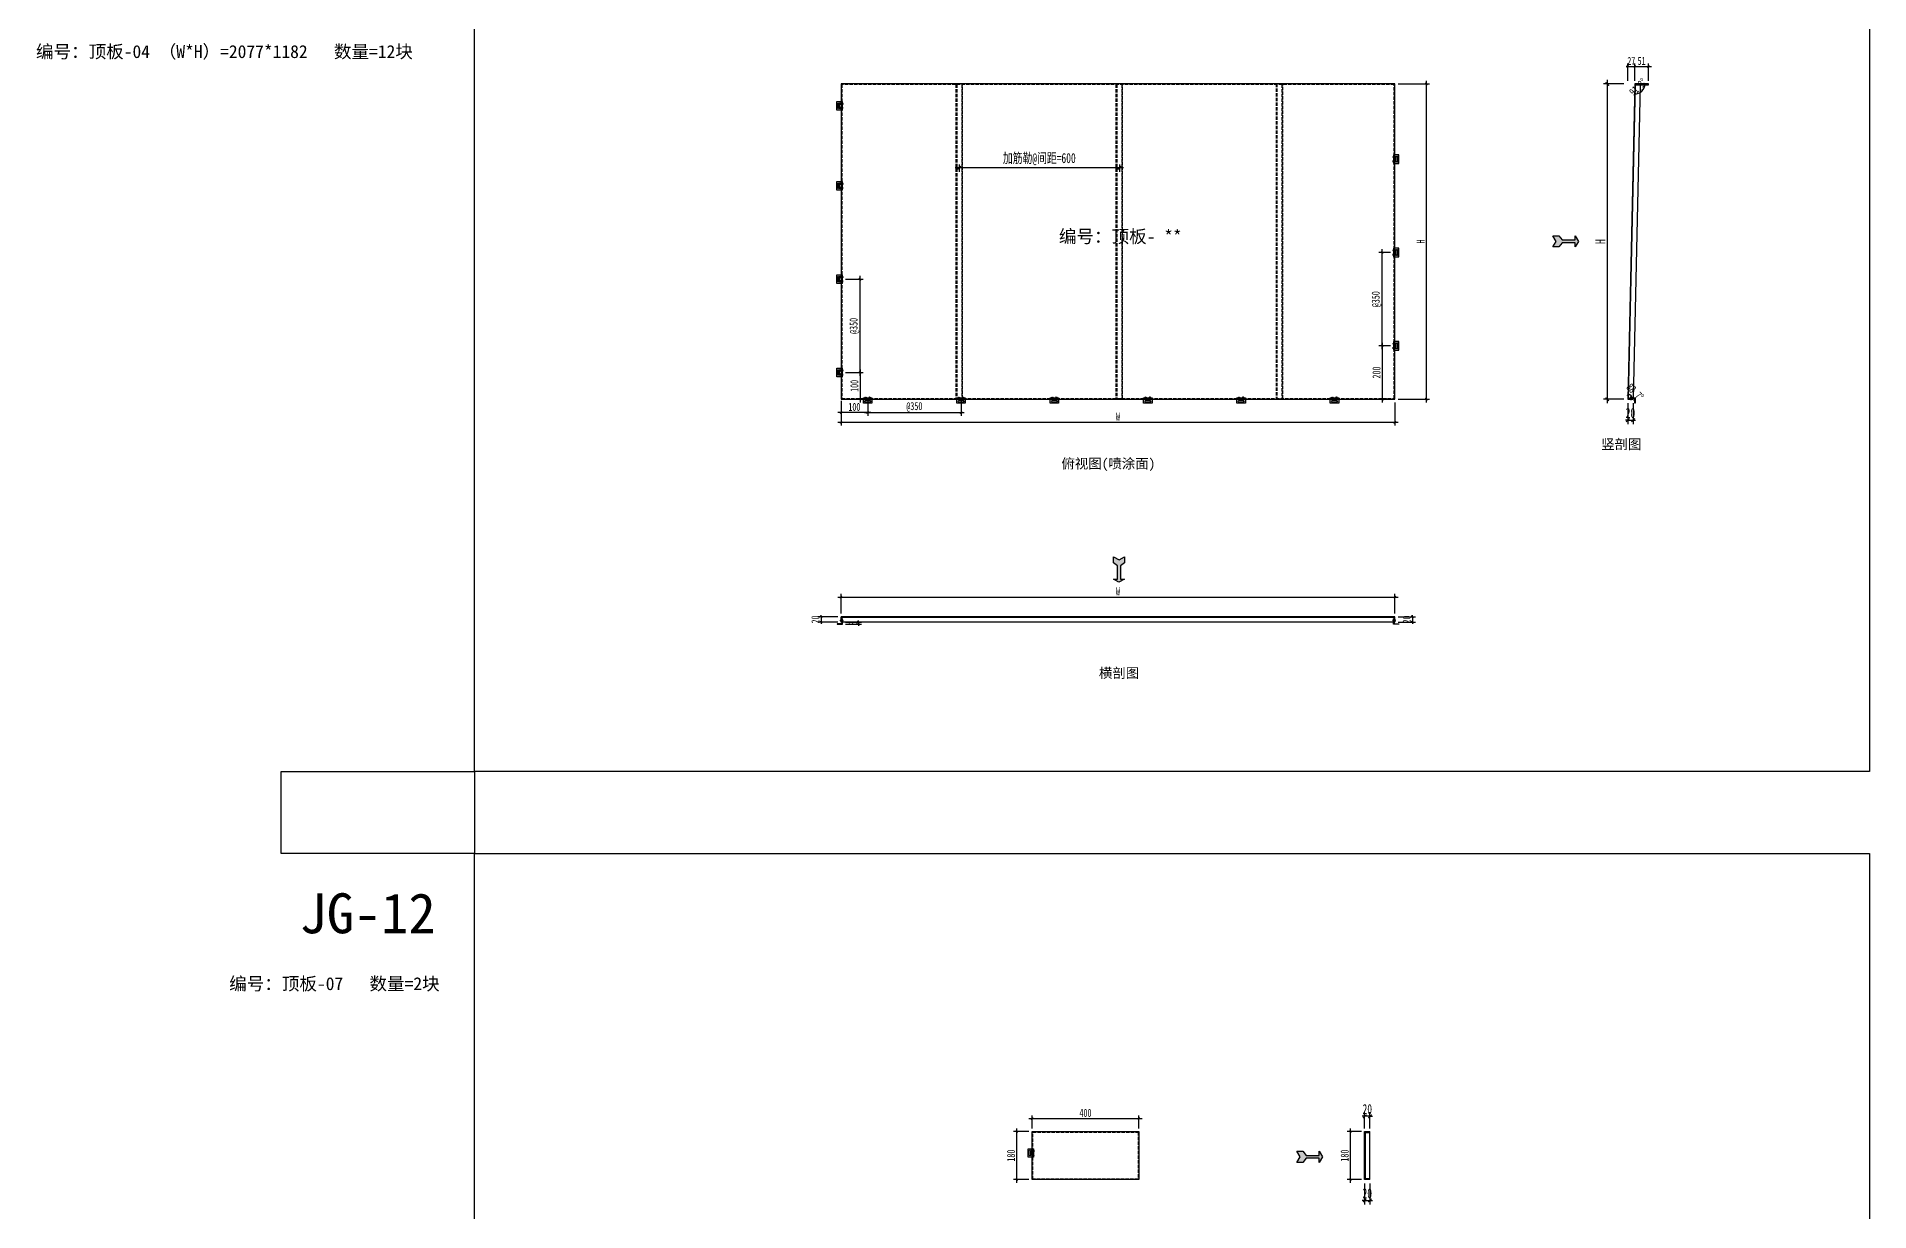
# Model space of a CAD drawing. Header units: millimetres. Extents: x 1519249 to 1604651, y -416196 to -347833.
# Drawn here: x 1589013 to 1595884, y -391557 to -387154 of the extents above; entities that cross this region are included whole.
import ezdxf

# ---------------------------------------------------------------- set-up
doc = ezdxf.new("R2010")
doc.units = ezdxf.units.MM
doc.header["$LTSCALE"] = 1000
doc.header["$MEASUREMENT"] = 0
doc.linetypes.add('__DASH', pattern=[0.35, 0.25, -0.1])
doc.linetypes.add('CENTER', pattern=[2, 1.25, -0.25, 0.25, -0.25])
doc.layers.get('Defpoints').update_dxf_attribs({"color": 190})
for name, color, linetype in [('@@@@H @ 1', 2, 'Continuous'), ('BH-图层', 2, 'Continuous'), ('DIM_IDEN', 3, 'Continuous'), ('F-CASTFIX', 1, 'Continuous'), ('PUB_DIM', 3, 'Continuous'), ('XC', 3, 'Continuous'), ('穿孔铝板', 161, 'Continuous')]:
    doc.layers.add(name, color=color, linetype=linetype)
doc.styles.add('黑体', font='simhei.ttf', dxfattribs={"width": 0.7})
doc.dimstyles.new('副本 BZ-10', dxfattribs={"dimscale": 15, "dimtxt": 2.5, "dimasz": 0.6, "dimexe": 1, "dimexo": 1, "dimgap": 0.5, "dimtad": 1, "dimdec": 0, "dimdsep": 46, "dimtxsty": '黑体', "dimblk": 'ARCHTICK', "dimcen": 3, "dimdle": 1, "dimclrd": 1, "dimclre": 1, "dimclrt": 2, "dimadec": 1, "dimazin": 0, "dimtfac": 1, "dimtdec": 0, "dimtix": 1, "dimtmove": 2, "dimatfit": 3, "dimldrblk": 'DOTSMALL', "dimfxl": 0, "dimtolj": 1, "dimtzin": 0, "dimarcsym": 0})
doc.dimstyles.new('副本 BZ-6', dxfattribs={"dimscale": 12, "dimtxt": 2.5, "dimasz": 0.5, "dimexe": 1, "dimexo": 1, "dimgap": 0.5, "dimtad": 1, "dimdec": 0, "dimdsep": 46, "dimtxsty": '黑体', "dimblk": 'ARCHTICK', "dimcen": 3, "dimdle": 1, "dimclrd": 1, "dimclre": 1, "dimclrt": 2, "dimadec": 1, "dimazin": 0, "dimtfac": 1, "dimtdec": 0, "dimtix": 1, "dimtmove": 2, "dimatfit": 3, "dimldrblk": 'DOTSMALL', "dimfxl": 0, "dimtolj": 1, "dimtzin": 0, "dimarcsym": 0})

# ---------------------------------------------------------------- blocks, each defined once
blk = doc.blocks.new('_ArchTick')
at = {"color": 0, "linetype": 'ByBlock', "const_width": 0.5}
blk.add_lwpolyline([(-0.71, -0.71), (0.71, 0.71)], dxfattribs=at)
blk = doc.blocks.new('*D562')
at = {"color": 1, "lineweight": -2, "transparency": 16777216}
for p, q in [((1593087.5, -387645.5), (1592457.5, -387645.5)), ((1592472.5, -387633.2), (1592472.5, -387660.5)), ((1593072.5, -387633.2), (1593072.5, -387660.5))]:
    blk.add_line(p, q, dxfattribs=at)
at = {"layer": 'Defpoints', "color": 0, "transparency": 16777216}
for p in [(1592472.5, -387618.2), (1592472.5, -387645.5), (1593072.5, -387618.2)]:
    blk.add_point(p, dxfattribs=at)
at = {"color": 1, "lineweight": -2, "transparency": 16777216, "xscale": 9, "yscale": 9, "zscale": 9, "rotation": 180}
blk.add_blockref('_ArchTick', (1592472.5, -387645.5), dxfattribs=at)
at = {"color": 1, "lineweight": -2, "transparency": 16777216, "xscale": 9, "yscale": 9, "zscale": 9}
blk.add_blockref('_ArchTick', (1593072.5, -387645.5), dxfattribs=at)
at = {"color": 2, "transparency": 16777216, "insert": (1592772.5, -387613), "char_height": 37.5, "attachment_point": 5, "style": '黑体'}
blk.add_mtext('\\A1;加筋勒@间距=600', dxfattribs=at)
blk = doc.blocks.new('_DotSmall')
at = {"color": 0, "linetype": 'ByBlock', "const_width": 0.5}
blk.add_lwpolyline([(-0.0625, 0, 1), (0.0625, 0, 1)], format="xyb", close=True, dxfattribs=at)
blk = doc.blocks.new('*D563')
at = {"color": 1, "lineweight": -2, "transparency": 16777216}
for p, q in [((1592029, -388525), (1592029, -388611.5)), ((1594105.6, -388525), (1594105.6, -388611.5)), ((1592017, -388599.5), (1594117.6, -388599.5))]:
    blk.add_line(p, q, dxfattribs=at)
at = {"layer": 'Defpoints', "color": 0, "transparency": 16777216}
for p in [(1592029, -388513), (1594105.6, -388513), (1594105.6, -388599.5)]:
    blk.add_point(p, dxfattribs=at)
at = {"color": 1, "lineweight": -2, "transparency": 16777216, "xscale": 6, "yscale": 6, "zscale": 6, "rotation": 180}
blk.add_blockref('_ArchTick', (1592029, -388599.5), dxfattribs=at)
at = {"color": 1, "lineweight": -2, "transparency": 16777216, "xscale": 6, "yscale": 6, "zscale": 6}
blk.add_blockref('_ArchTick', (1594105.6, -388599.5), dxfattribs=at)
at = {"color": 2, "transparency": 16777216, "insert": (1593067.3, -388578.5), "char_height": 30, "attachment_point": 5, "style": '黑体'}
blk.add_mtext('\\A1;W', dxfattribs=at)
blk = doc.blocks.new('gfrgrthgthyjyj')
at = {"color": 138, "linetype": 'Continuous'}
for p, q in [((4444220.2, 665049.9), (4444210.2, 665049.9)), ((4444210.2, 665049.4), (4444210.2, 665049.9)), ((4444212.8, 665049.9), (4444212.8, 665056.3)), ((4444215.2, 665058.1), (4444213.5, 665059)), ((4444216.5, 665047.8), (4444213.9, 665047.8)), ((4444215.2, 665058.1), (4444216.9, 665059)), ((4444217.6, 665049.9), (4444217.6, 665056.3)), ((4444220.2, 665049.4), (4444220.2, 665049.9))]:
    blk.add_line(p, q, dxfattribs=at)
at = {"color": 1, "linetype": 'CENTER', "ltscale": 2.357948}
blk.add_line((4444215.2, 665046.9), (4444215.2, 665059.6), dxfattribs=at)
at = {"color": 138, "linetype": 'Continuous'}
for centre, radius, start, end in [((4444215.2, 665055.9), 8.16, 232.44522, 260.55436), ((4444212.8, 665057.7), 1.44, 62.13766, 270.00283), ((4444215.2, 665055.9), 8.16, 279.45131, 307.56044), ((4444217.6, 665057.7), 1.44, 270.00283, 117.868)]:
    blk.add_arc(centre, radius, start, end, dxfattribs=at)
blk = doc.blocks.new('grgthyj')
at = {"layer": 'XC', "color": 165}
for p, q in [((-1090874.5, 362332.3), (-1090874.5, 362300.3)), ((-1090866.9, 362308.3), (-1090866.9, 362324.3)), ((-1090860.9, 362308.3), (-1090860.9, 362324.3))]:
    blk.add_line(p, q, dxfattribs=at)
blk.add_lwpolyline([(-1090876.9, 362332.3), (-1090876.9, 362300.3), (-1090856.9, 362300.3), (-1090856.9, 362332.3)], close=True, dxfattribs=at)
for centre, start, end in [((-1090863.9, 362324.3), 0, 180), ((-1090863.9, 362308.3), 180, 0)]:
    blk.add_arc(centre, 3, start, end, dxfattribs=at)
at = {"layer": 'DIM_IDEN', "color": 8, "yscale": 0.7812485824527613, "zscale": 0.7812485824527613, "rotation": 90}
for p, xscale in [((-571302.3, -3109712.8), 0.7812485824527613), ((-571302.3, 3834345.4), -0.7812485824527613)]:
    blk.add_blockref('gfrgrthgthyjyj', p, dxfattribs=dict(at, xscale=xscale))
blk = doc.blocks.new('*D564')
at = {"color": 1, "lineweight": -2, "transparency": 16777216}
for p, q in [((1592029, -388519.6), (1592029, -388575.1)), ((1592129, -388519.6), (1592129, -388575.1)), ((1592141, -388563.1), (1592017, -388563.1))]:
    blk.add_line(p, q, dxfattribs=at)
at = {"layer": 'Defpoints', "color": 0, "transparency": 16777216}
for p in [(1592029, -388507.6), (1592129, -388507.6), (1592029, -388563.1)]:
    blk.add_point(p, dxfattribs=at)
at = {"color": 1, "lineweight": -2, "transparency": 16777216, "xscale": 6, "yscale": 6, "zscale": 6, "rotation": 180}
blk.add_blockref('_ArchTick', (1592029, -388563.1), dxfattribs=at)
at = {"color": 1, "lineweight": -2, "transparency": 16777216, "xscale": 6, "yscale": 6, "zscale": 6}
blk.add_blockref('_ArchTick', (1592129, -388563.1), dxfattribs=at)
at = {"color": 2, "transparency": 16777216, "insert": (1592079, -388541.9), "char_height": 30, "attachment_point": 5, "style": '黑体'}
blk.add_mtext('\\A1;100', dxfattribs=at)
blk = doc.blocks.new('*D565')
at = {"color": 1, "lineweight": -2, "transparency": 16777216}
for p, q in [((1592129, -388519.6), (1592129, -388575.1)), ((1592479, -388519.6), (1592479, -388575.1)), ((1592117, -388563.1), (1592491, -388563.1))]:
    blk.add_line(p, q, dxfattribs=at)
at = {"layer": 'Defpoints', "color": 0, "transparency": 16777216}
for p in [(1592129, -388507.6), (1592479, -388507.6), (1592479, -388563.1)]:
    blk.add_point(p, dxfattribs=at)
at = {"color": 1, "lineweight": -2, "transparency": 16777216, "xscale": 6, "yscale": 6, "zscale": 6, "rotation": 180}
blk.add_blockref('_ArchTick', (1592129, -388563.1), dxfattribs=at)
at = {"color": 1, "lineweight": -2, "transparency": 16777216, "xscale": 6, "yscale": 6, "zscale": 6}
blk.add_blockref('_ArchTick', (1592479, -388563.1), dxfattribs=at)
at = {"color": 2, "transparency": 16777216, "insert": (1592304, -388541.9), "char_height": 30, "attachment_point": 5, "style": '黑体'}
blk.add_mtext('\\A1;@350', dxfattribs=at)
blk = doc.blocks.new('*D566')
at = {"color": 1, "lineweight": -2, "transparency": 16777216}
for p, q in [((1592045.9, -388413), (1592112.4, -388413)), ((1592100.4, -388401), (1592100.4, -388525)), ((1592045.9, -388513), (1592112.4, -388513))]:
    blk.add_line(p, q, dxfattribs=at)
at = {"layer": 'Defpoints', "color": 0, "transparency": 16777216}
for p in [(1592033.9, -388413), (1592033.9, -388513), (1592100.4, -388513)]:
    blk.add_point(p, dxfattribs=at)
at = {"color": 1, "lineweight": -2, "transparency": 16777216, "xscale": 6, "yscale": 6, "zscale": 6}
for p, rotation in [((1592100.4, -388413), 90), ((1592100.4, -388513), 270)]:
    blk.add_blockref('_ArchTick', p, dxfattribs=dict(at, rotation=rotation))
at = {"color": 2, "transparency": 16777216, "insert": (1592079.2, -388463), "char_height": 30, "attachment_point": 5, "rotation": 90, "style": '黑体'}
blk.add_mtext('\\A1;100', dxfattribs=at)
blk = doc.blocks.new('*D567')
at = {"color": 1, "lineweight": -2, "transparency": 16777216}
for p, q in [((1592045.9, -388063), (1592112.4, -388063)), ((1592100.4, -388425), (1592100.4, -388051)), ((1592045.9, -388413), (1592112.4, -388413))]:
    blk.add_line(p, q, dxfattribs=at)
at = {"layer": 'Defpoints', "color": 0, "transparency": 16777216}
for p in [(1592033.9, -388063), (1592100.4, -388063), (1592033.9, -388413)]:
    blk.add_point(p, dxfattribs=at)
at = {"color": 1, "lineweight": -2, "transparency": 16777216, "xscale": 6, "yscale": 6, "zscale": 6}
for p, rotation in [((1592100.4, -388063), 90), ((1592100.4, -388413), 270)]:
    blk.add_blockref('_ArchTick', p, dxfattribs=dict(at, rotation=rotation))
at = {"color": 2, "transparency": 16777216, "insert": (1592079.2, -388238), "char_height": 30, "attachment_point": 5, "rotation": 90, "style": '黑体'}
blk.add_mtext('\\A1;@350', dxfattribs=at)
blk = doc.blocks.new('*D568')
at = {"color": 1, "lineweight": -2, "transparency": 16777216}
for p, q in [((1594088.7, -388313), (1594045.9, -388313)), ((1594057.9, -388301), (1594057.9, -388525)), ((1594088.7, -388513), (1594045.9, -388513))]:
    blk.add_line(p, q, dxfattribs=at)
at = {"layer": 'Defpoints', "color": 0, "transparency": 16777216}
for p in [(1594100.7, -388313), (1594057.9, -388513), (1594100.7, -388513)]:
    blk.add_point(p, dxfattribs=at)
at = {"color": 1, "lineweight": -2, "transparency": 16777216, "xscale": 6, "yscale": 6, "zscale": 6}
for p, rotation in [((1594057.9, -388313), 90), ((1594057.9, -388513), 270)]:
    blk.add_blockref('_ArchTick', p, dxfattribs=dict(at, rotation=rotation))
at = {"color": 2, "transparency": 16777216, "insert": (1594036.8, -388413), "char_height": 30, "attachment_point": 5, "rotation": 90, "style": '黑体'}
blk.add_mtext('\\A1;200', dxfattribs=at)
blk = doc.blocks.new('*D569')
at = {"color": 1, "lineweight": -2, "transparency": 16777216}
for p, q in [((1594088.7, -387963), (1594045.9, -387963)), ((1594057.9, -388325), (1594057.9, -387951)), ((1594088.7, -388313), (1594045.9, -388313))]:
    blk.add_line(p, q, dxfattribs=at)
at = {"layer": 'Defpoints', "color": 0, "transparency": 16777216}
for p in [(1594057.9, -387963), (1594100.7, -387963), (1594100.7, -388313)]:
    blk.add_point(p, dxfattribs=at)
at = {"color": 1, "lineweight": -2, "transparency": 16777216, "xscale": 6, "yscale": 6, "zscale": 6}
for p, rotation in [((1594057.9, -387963), 90), ((1594057.9, -388313), 270)]:
    blk.add_blockref('_ArchTick', p, dxfattribs=dict(at, rotation=rotation))
at = {"color": 2, "transparency": 16777216, "insert": (1594036.8, -388138), "char_height": 30, "attachment_point": 5, "rotation": 90, "style": '黑体'}
blk.add_mtext('\\A1;@350', dxfattribs=at)
blk = doc.blocks.new('*D570')
at = {"color": 1, "lineweight": -2, "transparency": 16777216}
for p, q in [((1594223.5, -388525), (1594223.5, -387319)), ((1594117.6, -387331), (1594235.5, -387331)), ((1594117.6, -388513), (1594235.5, -388513))]:
    blk.add_line(p, q, dxfattribs=at)
at = {"layer": 'Defpoints', "color": 0, "transparency": 16777216}
for p in [(1594105.6, -387331), (1594223.5, -387331), (1594105.6, -388513)]:
    blk.add_point(p, dxfattribs=at)
at = {"color": 1, "lineweight": -2, "transparency": 16777216, "xscale": 6, "yscale": 6, "zscale": 6}
for p, rotation in [((1594223.5, -387331), 90), ((1594223.5, -388513), 270)]:
    blk.add_blockref('_ArchTick', p, dxfattribs=dict(at, rotation=rotation))
at = {"color": 2, "transparency": 16777216, "insert": (1594202.5, -387922), "char_height": 30, "attachment_point": 5, "rotation": 90, "style": '黑体'}
blk.add_mtext('\\A1;H', dxfattribs=at)
blk = doc.blocks.new('*D571')
at = {"color": 1, "lineweight": -2, "transparency": 16777216}
for p, q in [((1594117.6, -389328.7), (1594183.1, -389328.7)), ((1594117.6, -389348.7), (1594183.1, -389348.7)), ((1594171.1, -389328.7), (1594171.1, -389322.7)), ((1594171.1, -389328.7), (1594171.1, -389348.7)), ((1594171.1, -389348.7), (1594171.1, -389354.7))]:
    blk.add_line(p, q, dxfattribs=at)
at = {"layer": 'Defpoints', "color": 0, "transparency": 16777216}
for p in [(1594105.6, -389328.7), (1594105.6, -389348.7), (1594171.1, -389348.7)]:
    blk.add_point(p, dxfattribs=at)
at = {"color": 1, "lineweight": -2, "transparency": 16777216, "xscale": 6, "yscale": 6, "zscale": 6}
for p, rotation in [((1594171.1, -389328.7), 270), ((1594171.1, -389348.7), 90)]:
    blk.add_blockref('_ArchTick', p, dxfattribs=dict(at, rotation=rotation))
at = {"color": 2, "transparency": 16777216, "insert": (1594150, -389338.7), "char_height": 30, "attachment_point": 5, "rotation": 90, "style": '黑体'}
blk.add_mtext('\\A1;20', dxfattribs=at)
blk = doc.blocks.new('*U173')
h = blk.add_hatch(color=5)
h.set_gradient(color1=(0, 0, 255), rotation=180, one_color=1, tint=1)
h.paths.add_polyline_path([(0, 0), (0.144338, -0.25), (0.144338, -0.0625), (0.730662, -0.0625), (0.875, -0.25), (1.144338, -0.25), (1, 0), (1.144338, 0.25), (0.875, 0.25), (0.730662, 0.0625), (0.144338, 0.0625), (0.144338, 0.25)])
at = {"color": 0, "linetype": 'Continuous'}
blk.add_lwpolyline([(0, 0), (0.144338, -0.25), (0.144338, -0.0625), (0.730662, -0.0625), (0.875, -0.25), (1.144338, -0.25), (1, 0), (1.144338, 0.25), (0.875, 0.25), (0.730662, 0.0625), (0.144338, 0.0625), (0.144338, 0.25)], close=True, dxfattribs=at)
blk = doc.blocks.new('*D559')
at = {"color": 1, "lineweight": -2, "transparency": 16777216}
for p, q in [((1592017, -389328.7), (1591942.4, -389328.7)), ((1592017, -389348.7), (1591942.4, -389348.7)), ((1591954.4, -389328.7), (1591954.4, -389322.7)), ((1591954.4, -389328.7), (1591954.4, -389348.7)), ((1591954.4, -389348.7), (1591954.4, -389354.7))]:
    blk.add_line(p, q, dxfattribs=at)
at = {"layer": 'Defpoints', "color": 0, "transparency": 16777216}
for p in [(1591954.4, -389348.7), (1592029, -389328.7), (1592029, -389348.7)]:
    blk.add_point(p, dxfattribs=at)
at = {"color": 1, "lineweight": -2, "transparency": 16777216, "xscale": 6, "yscale": 6, "zscale": 6}
for p, rotation in [((1591954.4, -389328.7), 270), ((1591954.4, -389348.7), 90)]:
    blk.add_blockref('_ArchTick', p, dxfattribs=dict(at, rotation=rotation))
at = {"color": 2, "transparency": 16777216, "insert": (1591933.3, -389338.7), "char_height": 30, "attachment_point": 5, "rotation": 90, "style": '黑体'}
blk.add_mtext('\\A1;20', dxfattribs=at)
blk = doc.blocks.new('*D560')
at = {"color": 1, "lineweight": -2, "transparency": 16777216}
for p, q in [((1592046, -389348.7), (1592106.1, -389348.7)), ((1592046, -389356.7), (1592106.1, -389356.7)), ((1592094.1, -389348.7), (1592094.1, -389342.7)), ((1592094.1, -389348.7), (1592094.1, -389356.7)), ((1592094.1, -389356.7), (1592094.1, -389362.7))]:
    blk.add_line(p, q, dxfattribs=at)
at = {"layer": 'Defpoints', "color": 0, "transparency": 16777216}
for p in [(1592034, -389348.7), (1592034, -389356.7), (1592094.1, -389356.7)]:
    blk.add_point(p, dxfattribs=at)
at = {"color": 1, "lineweight": -2, "transparency": 16777216, "xscale": 6, "yscale": 6, "zscale": 6}
for p, rotation in [((1592094.1, -389348.7), 270), ((1592094.1, -389356.7), 90)]:
    blk.add_blockref('_ArchTick', p, dxfattribs=dict(at, rotation=rotation))
at = {"color": 2, "transparency": 16777216, "insert": (1592073.1, -389352.7), "char_height": 30, "attachment_point": 5, "rotation": 90, "style": '黑体'}
blk.add_mtext('\\A1;8', dxfattribs=at)
blk = doc.blocks.new('*D561')
at = {"color": 1, "lineweight": -2, "transparency": 16777216}
for p, q in [((1592029, -389316.7), (1592029, -389242.7)), ((1594105.6, -389316.7), (1594105.6, -389242.7)), ((1592017, -389254.7), (1594117.6, -389254.7))]:
    blk.add_line(p, q, dxfattribs=at)
at = {"layer": 'Defpoints', "color": 0, "transparency": 16777216}
for p in [(1594105.6, -389254.7), (1592029, -389328.7), (1594105.6, -389328.7)]:
    blk.add_point(p, dxfattribs=at)
at = {"color": 1, "lineweight": -2, "transparency": 16777216, "xscale": 6, "yscale": 6, "zscale": 6, "rotation": 180}
blk.add_blockref('_ArchTick', (1592029, -389254.7), dxfattribs=at)
at = {"color": 1, "lineweight": -2, "transparency": 16777216, "xscale": 6, "yscale": 6, "zscale": 6}
blk.add_blockref('_ArchTick', (1594105.6, -389254.7), dxfattribs=at)
at = {"color": 2, "transparency": 16777216, "insert": (1593067.3, -389233.7), "char_height": 30, "attachment_point": 5, "style": '黑体'}
blk.add_mtext('\\A1;W', dxfattribs=at)
blk = doc.blocks.new('*D572')
at = {"color": 1, "lineweight": -2, "transparency": 16777216}
for p, q in [((1594978.7, -388528), (1594978.7, -388606.2)), ((1594998.7, -388528), (1594998.7, -388606.2)), ((1594978.7, -388591.2), (1594969.7, -388591.2)), ((1594978.7, -388591.2), (1594998.7, -388591.2)), ((1594998.7, -388591.2), (1595007.7, -388591.2))]:
    blk.add_line(p, q, dxfattribs=at)
at = {"layer": 'Defpoints', "color": 0, "transparency": 16777216}
for p in [(1594978.7, -388513), (1594998.7, -388513), (1594998.7, -388591.2)]:
    blk.add_point(p, dxfattribs=at)
at = {"color": 1, "lineweight": -2, "transparency": 16777216, "xscale": 9, "yscale": 9, "zscale": 9}
blk.add_blockref('_ArchTick', (1594978.7, -388591.2), dxfattribs=at)
at = {"color": 1, "lineweight": -2, "transparency": 16777216, "xscale": 9, "yscale": 9, "zscale": 9, "rotation": 180}
blk.add_blockref('_ArchTick', (1594998.7, -388591.2), dxfattribs=at)
at = {"color": 2, "transparency": 16777216, "insert": (1594988.7, -388564.7), "char_height": 37.5, "attachment_point": 5, "style": '黑体'}
blk.add_mtext('\\A1;20', dxfattribs=at)
blk = doc.blocks.new('*D573')
at = {"color": 1, "lineweight": -2, "transparency": 16777216}
for p, q in [((1594902.1, -388528), (1594902.1, -387316)), ((1594963.7, -387331), (1594887.1, -387331)), ((1594963.7, -388513), (1594887.1, -388513))]:
    blk.add_line(p, q, dxfattribs=at)
at = {"layer": 'Defpoints', "color": 0, "transparency": 16777216}
for p in [(1594902.1, -387331), (1594978.7, -387331), (1594978.7, -388513)]:
    blk.add_point(p, dxfattribs=at)
at = {"color": 1, "lineweight": -2, "transparency": 16777216, "xscale": 9, "yscale": 9, "zscale": 9}
for p, rotation in [((1594902.1, -387331), 90), ((1594902.1, -388513), 270)]:
    blk.add_blockref('_ArchTick', p, dxfattribs=dict(at, rotation=rotation))
at = {"color": 2, "transparency": 16777216, "insert": (1594875.9, -387922), "char_height": 37.5, "attachment_point": 5, "rotation": 90, "style": '黑体'}
blk.add_mtext('\\A1;H', dxfattribs=at)
blk = doc.blocks.new('*D574')
at = {"color": 1, "lineweight": -2, "transparency": 16777216}
for p, q in [((1594978.7, -387319), (1594978.7, -387253.9)), ((1595005.3, -387319), (1595005.3, -387253.9)), ((1594978.7, -387265.9), (1594972.7, -387265.9)), ((1594978.7, -387265.9), (1595005.3, -387265.9)), ((1595005.3, -387265.9), (1595011.3, -387265.9))]:
    blk.add_line(p, q, dxfattribs=at)
at = {"layer": 'Defpoints', "color": 0, "transparency": 16777216}
for p in [(1595005.3, -387265.9), (1594978.7, -387331), (1595005.3, -387331)]:
    blk.add_point(p, dxfattribs=at)
at = {"color": 1, "lineweight": -2, "transparency": 16777216, "xscale": 6, "yscale": 6, "zscale": 6}
blk.add_blockref('_ArchTick', (1594978.7, -387265.9), dxfattribs=at)
at = {"color": 1, "lineweight": -2, "transparency": 16777216, "xscale": 6, "yscale": 6, "zscale": 6, "rotation": 180}
blk.add_blockref('_ArchTick', (1595005.3, -387265.9), dxfattribs=at)
at = {"color": 2, "transparency": 16777216, "insert": (1594992, -387244.9), "char_height": 30, "attachment_point": 5, "style": '黑体'}
blk.add_mtext('\\A1;27', dxfattribs=at)
blk = doc.blocks.new('*D575')
at = {"color": 1, "lineweight": -2, "transparency": 16777216}
for p, q in [((1595005.3, -387319), (1595005.3, -387253.9)), ((1595055.8, -387319), (1595055.9, -387253.9)), ((1594993.3, -387265.9), (1595067.9, -387265.9))]:
    blk.add_line(p, q, dxfattribs=at)
at = {"layer": 'Defpoints', "color": 0, "transparency": 16777216}
for p in [(1595055.9, -387265.9), (1595005.3, -387331), (1595055.8, -387331)]:
    blk.add_point(p, dxfattribs=at)
at = {"color": 1, "lineweight": -2, "transparency": 16777216, "xscale": 6, "yscale": 6, "zscale": 6}
for p, rotation in [((1595005.3, -387265.9), 179.9867666804651), ((1595055.9, -387265.9), 359.9867666804651)]:
    blk.add_blockref('_ArchTick', p, dxfattribs=dict(at, rotation=rotation))
at = {"color": 2, "transparency": 16777216, "insert": (1595030.6, -387244.9), "char_height": 30, "attachment_point": 5, "rotation": 359.98677, "style": '黑体'}
blk.add_mtext('\\A1;51', dxfattribs=at)
blk = doc.blocks.new('*D576')
at = {"color": 1, "lineweight": -2, "transparency": 16777216}
blk.add_arc((1595005.3, -387331), 37.7, 268.70783, 359.98677, dxfattribs=at)
at = {"layer": 'Defpoints', "color": 0, "transparency": 16777216}
for p in [(1595005.3, -387331), (1595005.3, -387331), (1595023.7, -387363.9), (1595055.8, -387331), (1594978.7, -388513)]:
    blk.add_point(p, dxfattribs=at)
at = {"color": 1, "lineweight": -2, "transparency": 16777216, "xscale": 6, "yscale": 6, "zscale": 6}
for p, rotation in [((1595004.5, -387368.7), 178.7078335390646), ((1595043, -387331), 89.98676668048117)]:
    blk.add_blockref('_ArchTick', p, dxfattribs=dict(at, rotation=rotation))
at = {"color": 2, "transparency": 16777216, "insert": (1595017, -387342.9), "char_height": 30, "attachment_point": 5, "rotation": 44.3473, "style": '黑体'}
blk.add_mtext('\\A1;91.3°', dxfattribs=at)
blk = doc.blocks.new('*D577')
at = {"color": 1, "lineweight": -2, "transparency": 16777216}
blk.add_arc((1594978.7, -388513), 17.8, 0, 88.70783, dxfattribs=at)
at = {"layer": 'Defpoints', "color": 0, "transparency": 16777216}
for p in [(1595005.3, -387331), (1594978.7, -388513), (1594978.7, -388513), (1594994.2, -388504.2), (1594998.7, -388513)]:
    blk.add_point(p, dxfattribs=at)
at = {"color": 1, "lineweight": -2, "transparency": 16777216, "xscale": 6, "yscale": 6, "zscale": 6}
for p, rotation in [((1594979.1, -388495.1), 178.7078335390605), ((1594996.5, -388513), 270.0000000002392)]:
    blk.add_blockref('_ArchTick', p, dxfattribs=dict(at, rotation=rotation))
at = {"color": 2, "transparency": 16777216, "insert": (1595006.4, -388485.8), "char_height": 30, "attachment_point": 5, "rotation": 314.35392, "style": '黑体'}
blk.add_mtext('\\A1;88.7°', dxfattribs=at)
blk = doc.blocks.new('*D580')
at = {"color": 1, "lineweight": -2, "transparency": 16777216}
for p, q in [((1592733.6, -391258.5), (1592675.7, -391258.5)), ((1592687.7, -391450.5), (1592687.7, -391246.5)), ((1592733.6, -391438.5), (1592675.7, -391438.5))]:
    blk.add_line(p, q, dxfattribs=at)
at = {"layer": 'Defpoints', "color": 0, "transparency": 16777216}
for p in [(1592687.7, -391258.5), (1592745.6, -391258.5), (1592745.6, -391438.5)]:
    blk.add_point(p, dxfattribs=at)
at = {"color": 1, "lineweight": -2, "transparency": 16777216, "xscale": 6, "yscale": 6, "zscale": 6}
for p, rotation in [((1592687.7, -391258.5), 90), ((1592687.7, -391438.5), 270)]:
    blk.add_blockref('_ArchTick', p, dxfattribs=dict(at, rotation=rotation))
at = {"color": 2, "transparency": 16777216, "insert": (1592666.5, -391348.5), "char_height": 30, "attachment_point": 5, "rotation": 90, "style": '黑体'}
blk.add_mtext('\\A1;180', dxfattribs=at)
blk = doc.blocks.new('*D581')
at = {"color": 1, "lineweight": -2, "transparency": 16777216}
for p, q in [((1592733.6, -391209.5), (1593157.6, -391209.5)), ((1592745.6, -391246.5), (1592745.6, -391197.5)), ((1593145.6, -391246.5), (1593145.6, -391197.5))]:
    blk.add_line(p, q, dxfattribs=at)
at = {"layer": 'Defpoints', "color": 0, "transparency": 16777216}
for p in [(1593145.6, -391209.5), (1592745.6, -391258.5), (1593145.6, -391258.5)]:
    blk.add_point(p, dxfattribs=at)
at = {"color": 1, "lineweight": -2, "transparency": 16777216, "xscale": 6, "yscale": 6, "zscale": 6, "rotation": 180}
blk.add_blockref('_ArchTick', (1592745.6, -391209.5), dxfattribs=at)
at = {"color": 1, "lineweight": -2, "transparency": 16777216, "xscale": 6, "yscale": 6, "zscale": 6}
blk.add_blockref('_ArchTick', (1593145.6, -391209.5), dxfattribs=at)
at = {"color": 2, "transparency": 16777216, "insert": (1592945.6, -391188.4), "char_height": 30, "attachment_point": 5, "style": '黑体'}
blk.add_mtext('\\A1;400', dxfattribs=at)
blk = doc.blocks.new('*D582')
at = {"color": 1, "lineweight": -2, "transparency": 16777216}
for p, q in [((1593992.1, -391453.5), (1593992.1, -391531.7)), ((1594012.1, -391453.5), (1594012.1, -391531.7)), ((1593992.1, -391516.7), (1593983.1, -391516.7)), ((1593992.1, -391516.7), (1594012.1, -391516.7)), ((1594012.1, -391516.7), (1594021.1, -391516.7))]:
    blk.add_line(p, q, dxfattribs=at)
at = {"layer": 'Defpoints', "color": 0, "transparency": 16777216}
for p in [(1593992.1, -391438.5), (1594012.1, -391438.5), (1594012.1, -391516.7)]:
    blk.add_point(p, dxfattribs=at)
at = {"color": 1, "lineweight": -2, "transparency": 16777216, "xscale": 9, "yscale": 9, "zscale": 9}
blk.add_blockref('_ArchTick', (1593992.1, -391516.7), dxfattribs=at)
at = {"color": 1, "lineweight": -2, "transparency": 16777216, "xscale": 9, "yscale": 9, "zscale": 9, "rotation": 180}
blk.add_blockref('_ArchTick', (1594012.1, -391516.7), dxfattribs=at)
at = {"color": 2, "transparency": 16777216, "insert": (1594002.1, -391490.2), "char_height": 37.5, "attachment_point": 5, "style": '黑体'}
blk.add_mtext('\\A1;20', dxfattribs=at)
blk = doc.blocks.new('*D583')
at = {"color": 1, "lineweight": -2, "transparency": 16777216}
for p, q in [((1593992.1, -391201.1), (1593983.1, -391201.1)), ((1593992.1, -391246.5), (1593992.1, -391186.1)), ((1594012.1, -391201.1), (1593992.1, -391201.1)), ((1594012.1, -391246.5), (1594012.1, -391186.1)), ((1594012.1, -391201.1), (1594021.1, -391201.1))]:
    blk.add_line(p, q, dxfattribs=at)
at = {"layer": 'Defpoints', "color": 0, "transparency": 16777216}
for p in [(1593992.1, -391201.1), (1593992.1, -391261.5), (1594012.1, -391261.5)]:
    blk.add_point(p, dxfattribs=at)
at = {"color": 1, "lineweight": -2, "transparency": 16777216, "xscale": 9, "yscale": 9, "zscale": 9}
blk.add_blockref('_ArchTick', (1593992.1, -391201.1), dxfattribs=at)
at = {"color": 1, "lineweight": -2, "transparency": 16777216, "xscale": 9, "yscale": 9, "zscale": 9, "rotation": 180}
blk.add_blockref('_ArchTick', (1594012.1, -391201.1), dxfattribs=at)
at = {"color": 2, "transparency": 16777216, "insert": (1594002.1, -391174.6), "char_height": 37.5, "attachment_point": 5, "style": '黑体'}
blk.add_mtext('\\A1;20', dxfattribs=at)
blk = doc.blocks.new('*D584')
at = {"color": 1, "lineweight": -2, "transparency": 16777216}
for p, q in [((1593980.1, -391258.5), (1593926.6, -391258.5)), ((1593938.6, -391450.5), (1593938.6, -391246.5)), ((1593980.1, -391438.5), (1593926.6, -391438.5))]:
    blk.add_line(p, q, dxfattribs=at)
at = {"layer": 'Defpoints', "color": 0, "transparency": 16777216}
for p in [(1593938.6, -391258.5), (1593992.1, -391258.5), (1593992.1, -391438.5)]:
    blk.add_point(p, dxfattribs=at)
at = {"color": 1, "lineweight": -2, "transparency": 16777216, "xscale": 6, "yscale": 6, "zscale": 6}
for p, rotation in [((1593938.6, -391258.5), 90), ((1593938.6, -391438.5), 270)]:
    blk.add_blockref('_ArchTick', p, dxfattribs=dict(at, rotation=rotation))
at = {"color": 2, "transparency": 16777216, "insert": (1593917.4, -391348.5), "char_height": 30, "attachment_point": 5, "rotation": 90, "style": '黑体'}
blk.add_mtext('\\A1;180', dxfattribs=at)

msp = doc.modelspace()

# ---------------------------------------------------------------- linework, layer by layer
at = {"color": 1, "linetype": 'CENTER', "ltscale": 2.357948}
msp.add_line((1592026.7, -389342.5), (1592036.6, -389342.5), dxfattribs=at)
at = {"color": 138, "linetype": 'Continuous'}
for p, q in [((1592027.4, -389343.6), (1592027.4, -389341.5)), ((1592028.6, -389338.6), (1592029, -389338.6)), ((1592028.6, -389346.4), (1592029, -389346.4)), ((1592029, -389346.4), (1592029, -389338.6)), ((1592029, -389340.7), (1592034, -389340.7)), ((1592029, -389344.4), (1592034, -389344.4)), ((1592035.4, -389342.5), (1592036.1, -389341.2)), ((1592035.4, -389342.5), (1592036.1, -389343.9))]:
    msp.add_line(p, q, dxfattribs=at)
at = {"color": 2}
for points in [[(1590654.6, -386612.1), (1595884.4, -386612.1), (1595884.4, -389908.2), (1590654.6, -389908.2)], [(1590654.6, -390216.4), (1595884.4, -390216.4), (1595884.4, -393512.6), (1590654.6, -393512.6)]]:
    msp.add_lwpolyline(points, close=True, dxfattribs=at)
at = {"color": 3}
for points in [[(1592029, -388513), (1594105.6, -388513), (1594105.6, -387331), (1592029, -387331)], [(1593145.6, -391438.5), (1592745.6, -391438.5), (1592745.6, -391258.5), (1593145.6, -391258.5)]]:
    msp.add_lwpolyline(points, close=True, dxfattribs=at)
for points in [[(1594105.6, -389348.7), (1594105.6, -389328.7), (1592029, -389328.7)], [(1592029, -389328.7), (1592029, -389348.7)], [(1592029, -389348.7), (1592029, -389328.7)], [(1594105.6, -389348.7), (1592029, -389348.7)], [(1594102.6, -389348.7), (1594102.6, -389331.7), (1592032, -389331.7)], [(1592032, -389348.7), (1592032, -389331.7)], [(1594105.6, -389348.7), (1594102.6, -389348.7)], [(1594012.1, -391438.5), (1593992.1, -391438.5), (1593992.1, -391258.5), (1594012.1, -391258.5)], [(1594012.1, -391435.5), (1593995.1, -391435.5), (1593995.1, -391261.5), (1594012.1, -391261.5)], [(1594012.1, -391438.5), (1594012.1, -391258.5)]]:
    msp.add_lwpolyline(points, dxfattribs=at)
at = {"color": 138, "linetype": 'Continuous'}
for centre, radius, start, end in [((1592033.7, -389342.5), 6.38, 142.44522, 170.55436), ((1592033.7, -389342.5), 6.38, 189.45131, 217.56044), ((1592035.1, -389340.7), 1.13, 332.13766, 180.00283), ((1592035.1, -389344.4), 1.13, 180.00283, 27.868)]:
    msp.add_arc(centre, radius, start, end, dxfattribs=at)
at = {"layer": 'F-CASTFIX', "color": 3}
for points in [[(1594998.7, -388510), (1594981.7, -388510), (1595008.2, -387334), (1595055.8, -387334), (1595055.8, -387331), (1595005.3, -387331), (1594978.7, -388513), (1594998.7, -388513)], [(1595025.2, -387334), (1594998.7, -388513)]]:
    msp.add_lwpolyline(points, dxfattribs=at)
at = {"layer": 'PUB_DIM', "color": 59, "linetype": '__DASH', "ltscale": 0.05}
for p, q in [((1592462.9, -387333.5), (1592462.9, -388510)), ((1592481.9, -387333.5), (1592481.9, -388510)), ((1593062.9, -387333.5), (1593062.9, -388510)), ((1593081.9, -387333.5), (1593081.9, -388510)), ((1593662.9, -387331), (1593662.9, -388510)), ((1593681.9, -387333.5), (1593681.9, -388510))]:
    msp.add_line(p, q, dxfattribs=at)
for points in [[(1592031.5, -388510.5), (1594103.1, -388510.5), (1594103.1, -387333.5), (1592031.5, -387333.5)], [(1593143.6, -391436.5), (1592747.6, -391436.5), (1592747.6, -391260.5), (1593143.6, -391260.5)]]:
    msp.add_lwpolyline(points, close=True, dxfattribs=at)
at = {"layer": 'PUB_DIM', "color": 114, "linetype": '__DASH', "ltscale": 0.05, "true_color": 0x139b48}
for points in [[(1592459.9, -387333.5), (1592459.9, -388510), (1592484.9, -388510), (1592484.9, -387333.5)], [(1593059.9, -387333.5), (1593059.9, -388510), (1593084.9, -388510), (1593084.9, -387333.5)], [(1593659.9, -387331), (1593659.9, -388510), (1593684.9, -388510), (1593684.9, -387333.5)]]:
    msp.add_lwpolyline(points, dxfattribs=at)
at = {"layer": 'PUB_DIM', "color": 1}
msp.add_lwpolyline([(1589929.5, -389908.2), (1590654.6, -389908.2), (1590654.6, -390216.4), (1589929.5, -390216.4)], close=True, dxfattribs=at)
at = {"layer": '穿孔铝板', "lineweight": 25}
for points in [[(1594984.7, -388508), (1595006.7, -388508), (1595006.7, -388528), (1595004.7, -388528), (1595004.7, -388510), (1594984.7, -388510)], [(1592014, -389356.7), (1592034, -389356.7), (1592034, -389336.7), (1592032, -389336.7), (1592032, -389354.7), (1592014, -389354.7)], [(1594120.6, -389356.7), (1594100.6, -389356.7), (1594100.6, -389336.7), (1594102.6, -389336.7), (1594102.6, -389354.7), (1594120.6, -389354.7)]]:
    msp.add_lwpolyline(points, close=True, dxfattribs=at)

# ---------------------------------------------------------------- block references
at = {"color": 2, "xscale": -1}
for p in [(501157, -749729.3), (501157, -750029.3), (501157, -750379.3), (501157, -750729.3), (501873.5, -753654.8)]:
    msp.add_blockref('grgthyj', p, dxfattribs=at)
at = {"color": 2}
for p in [(2684977.7, -749929.3), (2684977.7, -750279.3), (2684977.7, -750629.3)]:
    msp.add_blockref('grgthyj', p, dxfattribs=at)
at = {"color": 2, "xscale": -1, "rotation": 90}
for p in [(1954445.3, -1479384.5), (1954795.3, -1479384.5), (1955145.3, -1479384.5), (1955495.3, -1479384.5), (1955845.3, -1479384.5), (1956195.3, -1479384.5)]:
    msp.add_blockref('grgthyj', p, dxfattribs=at)
at = {"layer": '@@@@H @ 1', "xscale": -83.86607386508338, "yscale": 83.86607386508338, "zscale": 83.86607386508338}
for p in [(1594794.1, -387921.2), (1593834.1, -391353.2)]:
    msp.add_blockref('*U173', p, dxfattribs=at)
at = {"layer": '@@@@H @ 1', "xscale": -83.8660738650834, "yscale": 83.8660738650834, "zscale": 83.8660738650834, "rotation": 269.8975694812702}
msp.add_blockref('*U173', (1593071.2, -389199.3), dxfattribs=at)
at = {"layer": 'DIM_IDEN', "color": 8, "xscale": 0.7812485824527613, "yscale": 0.7812485824527613, "zscale": 0.7812485824527613}
msp.add_blockref('gfrgrthgthyjyj', (-1877045.8, -908082.2), dxfattribs=at)
at = {"layer": 'DIM_IDEN', "color": 8, "xscale": -0.7812485824527613, "yscale": 0.7812485824527613, "zscale": 0.7812485824527613, "rotation": 90}
msp.add_blockref('gfrgrthgthyjyj', (2113674.9, 3082694.3), dxfattribs=at)

# ---------------------------------------------------------------- texts
at = {"layer": 'BH-图层', "color": 6, "style": '黑体'}
for s, p in [('竖剖图', (1594878.9, -388700)), ('俯视图(喷涂面)', (1592855.3, -388772.5)), ('横剖图', (1592995.8, -389557.5))]:
    msp.add_text(s, height=36.9, dxfattribs=at).set_placement(p)
at = {"layer": 'DIM_IDEN', "color": 6, "style": '黑体'}
for s, p in [('编号：顶板-04 （W*H）=2077*1182   数量=12块', (1589010.8, -387233.9)), ('编号：顶板-07   数量=2块', (1589735.2, -390728.1))]:
    msp.add_text(s, height=48.246, dxfattribs=at).set_placement(p)
at = {"layer": 'DIM_IDEN', "color": 1, "style": '黑体'}
msp.add_text('编号：顶板- **', height=48.25, dxfattribs=at).set_placement((1592845.9, -387926.7))
at = {"layer": 'DIM_IDEN', "color": 2, "style": '黑体'}
msp.add_text('JG-12', height=150, dxfattribs=at).set_placement((1589999, -390515))

# ---------------------------------------------------------------- dimensions: what is measured, and where the dimension line sits
at = {"color": 6}
for p1, p2, distance, picture, middle in [((1594978.7, -387331), (1595005.3, -387331), 65.1, '*D574', (1594992, -387244.9)), ((1595005.3154, -387331.017), (1595055.8458, -387331.0287), 65.1133, '*D575', (1595030.6004, -387244.9096)), ((1594100.7, -388313), (1594100.7, -388513), -42.8, '*D568', (1594036.8, -388413)), ((1592033.9, -388413), (1592033.9, -388513), 66.5, '*D566', (1592079.2, -388463)), ((1592129, -388507.6), (1592029, -388507.6), 55.5, '*D564', (1592079, -388541.9)), ((1592029, -389328.7), (1592029, -389348.7), -74.6, '*D559', (1591933.3, -389338.7)), ((1594105.6, -389328.7), (1594105.6, -389348.7), 65.5, '*D571', (1594150, -389338.7)), ((1592034, -389348.7), (1592034, -389356.7), 60.1, '*D560', (1592073.1, -389352.7)), ((1592745.6, -391258.5), (1593145.6, -391258.5), 48.9, '*D581', (1592945.6, -391188.4)), ((1592745.6, -391438.5), (1592745.6, -391258.5), 57.9, '*D580', (1592666.5, -391348.5)), ((1593992.1, -391438.5), (1593992.1, -391258.5), 53.5, '*D584', (1593917.4, -391348.5))]:
    dim = msp.add_aligned_dim(p1=p1, p2=p2, distance=distance, dimstyle='副本 BZ-6', dxfattribs=at)
    dim.commit()
    dim.dimension.update_dxf_attribs({"geometry": picture, "text_midpoint": middle})
for p1, p2, distance, text, picture, middle in [((1594105.6, -388513), (1594105.6, -387331), -117.8, 'H', '*D570', (1594202.5, -387922)), ((1594100.7, -388313), (1594100.7, -387963), 42.8, '@<>', '*D569', (1594036.8, -388138)), ((1592033.9, -388413), (1592033.9, -388063), -66.5, '@<>', '*D567', (1592079.2, -388238)), ((1592029, -388513), (1594105.6, -388513), -86.5, 'W', '*D563', (1593067.3, -388578.5)), ((1592129, -388507.6), (1592479, -388507.6), -55.5, '@<>', '*D565', (1592304, -388541.9)), ((1592029, -389328.7), (1594105.6, -389328.7), 74, 'W', '*D561', (1593067.3, -389233.7))]:
    dim = msp.add_aligned_dim(p1=p1, p2=p2, distance=distance, text=text, dimstyle='副本 BZ-6', dxfattribs=at)
    dim.commit()
    dim.dimension.update_dxf_attribs({"geometry": picture, "text_midpoint": middle})
at = {"color": 4}
dim = msp.add_aligned_dim(p1=(1594978.7, -388513), p2=(1594978.7, -387331), distance=76.5, text='H', dimstyle='副本 BZ-10', dxfattribs=at)
dim.commit()
dim.dimension.update_dxf_attribs({"geometry": '*D573', "text_midpoint": (1594875.9, -387922)})
at = {"color": 6}
for base, line1, line2, picture, middle in [((1595023.7, -387363.9), ((1595005.3, -387331), (1594978.7, -388513)), ((1595055.8, -387331), (1595005.3, -387331)), '*D576', (1595017, -387342.9)), ((1594994.2, -388504.2), ((1594978.7, -388513), (1594998.7, -388513)), ((1595005.3, -387331), (1594978.7, -388513)), '*D577', (1595006.4, -388485.8))]:
    dim = msp.add_angular_dim_2l(base=base, line1=line1, line2=line2, dimstyle='副本 BZ-6', dxfattribs=at)
    dim.commit()
    dim.dimension.update_dxf_attribs({"geometry": picture, "text_midpoint": middle})
at = {"color": 3}
dim = msp.add_aligned_dim(p1=(1593072.5, -387618.2), p2=(1592472.5, -387618.2), distance=27.3, text='加筋勒@间距=600', dimstyle='副本 BZ-10', dxfattribs=at)
dim.commit()
dim.dimension.update_dxf_attribs({"geometry": '*D562', "text_midpoint": (1592772.5, -387613)})
at = {"color": 4}
for p1, p2, distance, picture, middle in [((1594978.7, -388513), (1594998.7, -388513), -78.2, '*D572', (1594988.7, -388564.7)), ((1594012.1, -391261.5), (1593992.1, -391261.5), -60.4, '*D583', (1594002.1, -391174.6)), ((1593992.1, -391438.5), (1594012.1, -391438.5), -78.2, '*D582', (1594002.1, -391490.2))]:
    dim = msp.add_aligned_dim(p1=p1, p2=p2, distance=distance, dimstyle='副本 BZ-10', dxfattribs=at)
    dim.commit()
    dim.dimension.update_dxf_attribs({"geometry": picture, "text_midpoint": middle})

doc.saveas('drawing.dxf')
